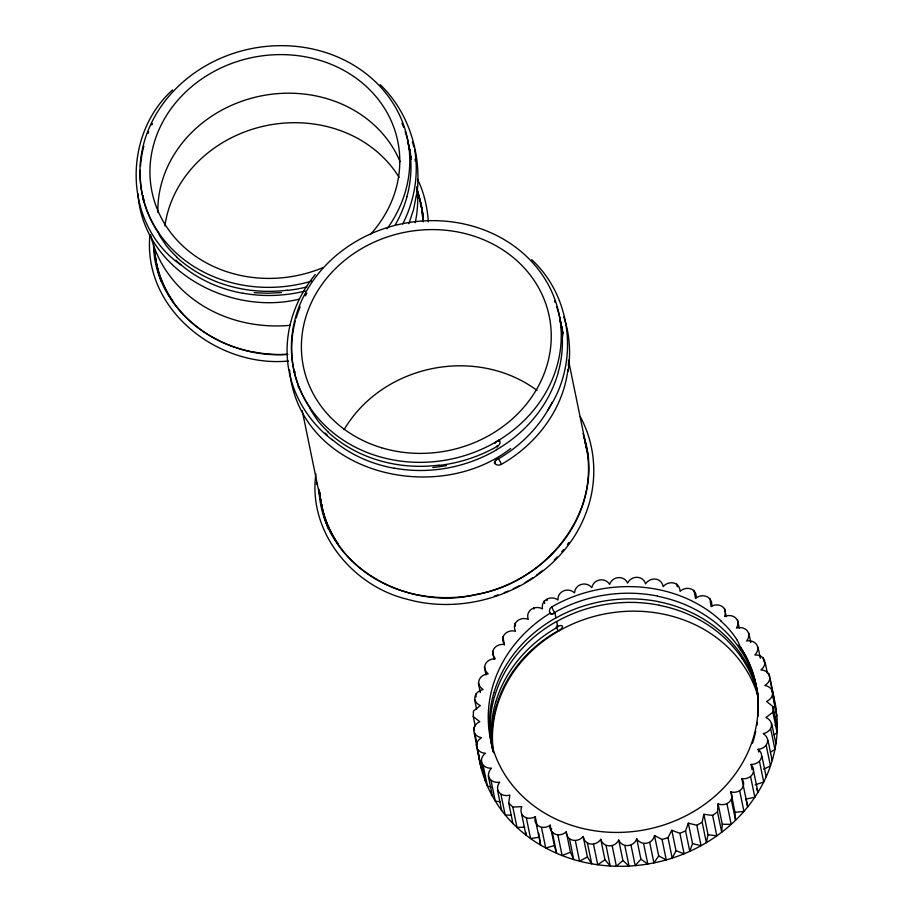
<?xml version="1.0" encoding="UTF-8"?>
<svg xmlns="http://www.w3.org/2000/svg" width="913" height="913" viewBox="0 0 913 913"><rect width="100%" height="100%" fill="white"/><g stroke="black" fill="none" stroke-linecap="round" stroke-linejoin="round"><path stroke-width="1.37" d="M149.812 236.216C143.432 310.226 218.367 368.007 288.497 361M287.184 355.248C285.872 326.021 296.736 297.045 315.236 274.596M475.216 726.063L473.254 716.522L473.448 710.999L480.341 705.601C471.245 701.378 474.269 691.232 483.16 689.555C474.669 684.134 479.359 674.536 488.181 673.862C480.523 667.335 486.64 658.478 495.325 658.764C488.706 651.266 495.999 643.3 504.49 644.498C498.875 636.487 507.48 628.92 515.525 631.294C511.189 622.666 520.513 616.138 528.262 619.356C525.249 610.329 535.109 604.794 542.493 608.868C540.587 599.795 551.292 594.899 557.991 600.001C557.341 590.985 568.434 586.945 574.528 592.891C575.076 584.023 586.408 580.919 591.829 587.664C593.496 579.082 605.022 576.89 609.622 584.377C612.292 576.206 623.99 574.939 627.619 583.11C631.191 575.418 643.026 575.122 645.559 583.852C650.273 576.799 661.503 577.347 663.146 586.625C668.578 580.2 679.797 581.786 680.094 591.362C686.165 585.587 697.247 588.337 696.151 597.992C703.181 592.697 713.395 597.228 711.604 606.689M709.926 598.517L711.056 606.415C718.577 602.238 728.197 607.145 724.568 616.503C732.625 613.102 741.402 619.288 736.483 628.076C745.031 625.542 752.677 632.949 746.617 640.983C755.599 639.362 761.819 647.888 754.8 654.998C764.135 654.404 768.689 663.831 760.906 669.902C770.469 670.427 773.174 680.493 764.843 685.458C774.464 687.181 775.217 697.589 766.543 701.435L773.071 706.639L772.877 712.174L777.077 732.603L774.121 734.919M316.514 484.438L316.571 482.406M417.161 186.526L416.796 191.627M568.673 360.498L568.343 365.599M478.218 751.913A150.565 133.549 -11.6 0 0 492.427 796.193L495.234 800.998A150.565 133.549 -11.6 0 0 512.923 823.503L517.009 827.475A150.565 133.549 -11.6 0 0 629.034 866.072L635.208 865.627A150.565 133.549 -11.6 0 0 647.808 864.029L653.902 862.899A150.565 133.549 -11.6 0 0 701.047 845.712L706.354 842.665A150.565 133.549 -11.6 0 0 716.819 835.852L721.704 832.257L717.515 811.828L718.075 803.817C725.812 807.035 735.148 800.507 730.799 791.868C738.845 794.242 747.462 786.675 741.835 778.663C750.338 779.873 757.63 771.896 751.011 764.398C759.684 764.683 765.813 755.827 758.155 749.299C766.977 748.626 771.668 739.028 763.177 733.607C772.067 731.929 775.08 721.784 765.984 717.572L772.877 712.174M718.075 803.817L722.263 824.245L721.704 832.257A150.565 133.549 -11.6 0 0 743.935 811.417L747.713 806.887A150.565 133.549 -11.6 0 0 754.823 797.22L757.973 792.324A150.565 133.549 -11.6 0 0 770.446 765.973L772.17 760.597A150.565 133.549 -11.6 0 0 776.86 715.769L772.09 689.863M416.613 196.546C422.32 156.5 409.754 113.052 380.264 84.704M568.069 371.534C570.853 353.365 569.86 334.443 563.823 317.016M315.898 473.927C307.704 531.514 352.235 586.032 407.13 599.225C476.312 618.66 558.573 582.825 585.336 514.761L585.575 514.087C597.981 482.84 596.406 446.32 580.269 416.705M158.668 232.929L158.679 233.374A11.093 9.838 -11.6 0 0 159.204 234.732L159.296 234.972A29.65 26.306 -11.6 0 0 159.638 235.668L166.132 245.426A115.951 102.849 -11.6 0 0 172.523 252.787L176.962 257.169M416.465 194.686L413.498 209.842L408.83 223.708M567.498 372.721L567.92 369.674M512.923 823.503L508.724 803.075L509.842 795.086C501.305 797.62 493.648 790.213 499.719 782.19C490.726 783.799 484.506 775.285 491.525 768.175C482.201 768.757 477.647 759.342 485.419 753.271C475.867 752.734 473.162 742.668 481.482 737.704C471.873 735.981 471.108 725.573 479.781 721.726L473.254 716.522M567.327 373.737C561.187 412.231 534.813 445.418 501.317 464.375A5.022 4.451 -11.6 0 1 495.074 463.793L494.8 463.507M703.843 814.293L708.032 834.733L706.354 842.665L702.165 822.236L703.843 814.293L712.631 815.423L717.515 811.828M319.025 489.334C321.57 565.318 407.084 611.858 476.209 594.466C547.8 582.871 608.389 506.076 582.996 433.675M688.334 823.161L692.533 843.601L689.772 851.327L685.572 830.898L688.334 823.161L696.847 825.272L702.165 822.236M310.123 407.917L310.135 408.362A11.093 9.838 -11.6 0 0 310.66 409.72L310.751 409.96A29.65 26.306 -11.6 0 0 311.105 410.656L317.587 420.414A115.951 102.849 -11.6 0 0 323.989 427.775L328.418 432.157M402.713 223.97C414.297 201.328 418.93 175.125 414.742 149.972M671.808 830.271L675.997 850.699L672.185 858.106L667.996 837.678L671.808 830.271L679.9 833.341L685.572 830.898M739.359 645.171L738.583 642.798A47.191 41.861 -11.6 0 0 737.168 640.264M547.674 410.177C579.116 364.447 572.793 297.535 531.72 259.691M508.724 803.075L512.809 807.046L521.768 806.67C518.139 816.017 527.748 820.924 535.28 816.747C532.77 826.254 543.52 830.271 550.185 825.169C549.078 834.824 560.16 837.575 566.243 831.811C566.539 841.375 577.758 842.961 583.19 836.548C584.822 845.826 596.052 846.362 600.777 839.309C603.31 848.04 615.134 847.755 618.706 840.063C622.346 848.234 634.044 846.967 636.715 838.785C641.314 846.283 652.841 844.091 654.507 835.509L662.062 839.469L667.996 837.678M654.507 835.509L658.695 855.938L653.902 862.899L649.714 842.471M636.715 838.785L640.903 859.213L635.208 865.627L631.009 845.198M172.568 89.942C121.783 135.66 123.746 225.077 180.785 264.884M775.114 717.504L776.86 715.769L772.672 695.341M618.706 840.063L622.906 860.491L616.378 866.254L612.189 845.826M600.777 839.309L604.965 859.738L597.73 864.759L593.53 844.32M510.641 448.523C436.106 506.726 299.122 473.265 289.547 370.027M499.297 439.94L495.051 442.474L495.223 443.319M770.606 752.061L774.92 749.425L770.732 728.996M550.037 612.885L549.706 612.212A5.022 4.451 -11.6 0 1 551.897 606.871C603.892 576.674 675.894 579.31 721.065 620.92M495.531 462.435L494.424 463.017A5.022 2.168 -34.2 0 1 498.201 458.417A5.022 0.696 59.6 0 1 501.317 464.375M583.19 836.548L587.379 856.976L579.538 861.164L575.35 840.736M763.508 769.191L770.446 765.973L766.247 745.544M566.243 831.811L570.431 852.24L562.111 855.538L557.911 835.11M755.199 784.826L763.713 781.996L759.513 761.556M550.185 825.169L554.374 845.609L545.712 847.972L541.512 827.532M299.487 299.11C229.277 316.377 143.17 270.065 137.943 193.704M432.808 467.559L446.389 465.698M287.629 290.448L294.568 289.467A138.662 122.993 -11.6 0 0 306.951 286.922M439.085 465.436L446.035 464.455A138.662 122.993 -11.6 0 0 497.585 446.206A5.022 4.451 -11.6 0 0 499.753 440.785L499.605 440.443M730.799 791.868L734.999 812.308L743.935 811.417L739.735 790.989M281.352 292.571L267.714 293.221L254.145 292.685M524.678 827.155L517.009 827.475L512.809 807.046M287.675 354.267C223.719 359.882 154.286 311.949 153.521 244.285M722.263 824.245L731.199 824.359L726.999 803.931M511.497 815.332L505.163 814.887L500.963 794.458M708.032 834.733L716.819 835.852L712.631 815.423M500.187 801.922L495.234 800.998L491.046 780.569M692.533 843.601L701.047 845.712L696.847 825.272M490.966 787.12L487.405 786.013L483.205 765.585M675.997 850.699L684.099 853.769L679.9 833.341M658.695 855.938L666.262 859.909L662.062 839.469M640.903 859.213L647.808 864.029L643.608 843.601M775.091 725.333L777.271 727.068L773.071 706.639M332.241 439.872C306.175 420.083 288.702 389.041 287.253 356.15M622.906 860.491L629.034 866.072L624.834 845.632M604.965 859.738L610.226 865.992L606.038 845.564M587.379 856.976L591.704 863.812L587.504 843.372M417.561 179.325C424.054 192.529 427.318 207.148 428.334 221.779M570.431 852.24L573.729 859.544L569.541 839.115M756.58 788.581L757.973 792.324L753.773 771.896M412.356 142.029L414.114 147.255M417.549 190.577L421.327 205.048L423.176 221.905M554.374 845.609L556.61 853.267L552.411 832.839M415.016 159.353L415.426 161.327M770.104 678.758L774.292 699.187M768.757 673.417L772.672 692.488M765.22 662.701L767.456 673.589M763.12 657.588L763.964 661.674M758.098 647.408L760.335 658.307M771.69 723.495L775.89 743.924M748.843 633.131L750.794 642.661M767.97 740.169L772.17 760.597M737.601 620.087L739.279 628.258M761.967 756.386L766.167 776.815M758.155 749.299L758.714 752.027M724.568 608.492L726.246 616.663M751.011 764.398L752.129 769.853M750.634 776.792L754.823 797.22L746.035 799.092L747.713 806.887L741.835 778.663M693.914 590.334L695.592 598.506M731.37 799.834L735.558 820.273L734.999 812.308M676.795 584.058L677.355 586.774M559.578 316.925A135.512 120.196 -11.6 0 1 378.016 456.26A135.512 120.196 -11.6 0 1 341.371 251.303A135.512 120.196 -11.6 0 1 559.578 316.925L561.872 328.075M568.468 360.167L585.952 445.259M554.91 612.874L555.846 617.416M556.77 621.958L557.706 626.501M546.807 599.385L547.07 600.663M544.171 600.925L544.696 603.482M533.706 607.738L533.968 609.017M496.444 449.276L496.558 449.847A135.581 120.721 -14.4 0 1 394.336 468.175M514.966 623.328L515.525 626.056M502.812 636.703L504.49 644.875M535.28 816.747L537.232 826.288M538.636 833.09L539.195 835.817M536.41 824.644L540.599 845.073L539.469 837.175L530.59 838.568L526.402 818.128M492.552 651.266L494.23 659.437M521.768 814.67L525.956 835.11L525.956 832.439M484.358 666.775L486.036 674.958M478.355 683.004L480.318 692.533M497.494 790.042L501.682 810.47M475.605 694.165L476.164 696.893M474.634 699.666L476.597 709.207M488.238 775.765L492.427 796.193M481.117 760.472L485.305 780.9M473.664 727.832L474.224 730.56M474.783 733.276L477.02 744.175M474.246 733.31L478.435 753.739M477.579 749.744L481.767 770.173M476.232 744.403L480.421 764.843M302.192 410.53L322.221 508.039M422.251 210.8L422.217 210.583A135.581 121.703 -11.6 0 0 418.953 197.174M155.701 259.726L155.37 257.786A135.581 118.758 -11.4 0 1 154.4 249.089M587.732 454.115L587.961 455.461A135.581 121.589 -12.8 0 1 588.371 458.417M551.897 606.871A5.022 0.913 60.8 0 0 554.807 612.931A5.022 2.168 -34.2 0 1 550.14 613.068M554.784 612.794A5.022 2.009 -33.8 0 1 550.356 613.513M554.636 612.463A135.581 120.813 -8.9 0 1 657.428 596.041M562.488 626.717A5.022 2.009 -33.8 0 1 558.608 630.883M493.477 752.654A135.512 120.196 -11.6 0 1 601.884 614.54A135.512 120.196 -11.6 0 1 757.904 695.957M562.476 626.192A5.022 2.203 -31.9 0 0 557.809 626.455A5.022 0.913 60.8 0 0 557.09 625.462M558.539 631.1A5.022 0.913 60.8 0 1 556.188 626.786M556.542 621.616A135.581 120.813 -8.9 0 1 659.266 605.205M494.378 697.315A135.581 119.683 -8.9 0 1 556.371 621.582M492.689 749.767A135.581 118.873 -10.5 0 1 494.287 697.406M740.34 649.645A135.581 121.589 -12.8 0 1 758.167 696.836M657.486 596.246A135.581 121.6 -10.5 0 1 740.34 649.52M739.302 645.217A135.512 120.196 -11.6 0 1 693.287 811.748A135.512 120.196 -11.6 0 1 508.781 780.444A135.512 120.196 -11.6 0 1 550.197 613.137M739.165 645.365A135.581 121.623 -10.6 0 1 757.973 716.42M757.322 722.388A135.581 121.623 -10.6 0 1 756.877 725.367M755.736 731.302A135.581 121.623 -10.6 0 1 754.286 737.202M754.047 738.297A135.581 121.555 -12.9 0 1 752.54 743.182M493.066 750.691A135.581 118.838 -12.5 0 1 493.842 692.853M493.91 692.75A135.581 118.907 -10.4 0 1 556.085 617.77M556.234 617.781A135.581 119.751 -8.9 0 1 658.193 601.576M658.284 601.667A135.581 120.881 -8.9 0 1 740.991 654.347M741.025 654.45A135.581 121.623 -10.6 0 1 757.402 691.792M551.749 829.05A135.581 119.58 -14.2 0 1 549.911 828.045M492.997 751.251A135.581 118.838 -12.5 0 1 495.713 701.926M495.816 701.846A135.581 118.907 -10.4 0 1 558.003 626.923M496.273 706.4A135.581 119.706 -8.9 0 1 558.277 630.712M492.997 750.246A135.581 118.873 -10.5 0 1 496.147 706.491M553.358 833.021A135.581 118.861 -12.6 0 1 551.52 832.04M742.212 658.718A135.581 121.589 -12.8 0 1 758.304 696.117M659.346 605.33A135.581 121.6 -10.5 0 1 742.201 658.604M720.871 621.102A102.313 90.752 -11.6 0 1 737.042 639.91M771.884 690.239A150.565 133.549 -11.6 0 1 776.278 710.291M311.481 281.147A135.512 120.196 -11.6 0 1 139.951 170.628A135.512 120.196 -11.6 0 1 314.894 49.53A135.512 120.196 -11.6 0 1 387.032 228.843M305.204 291.03A135.581 120.721 -14.4 0 1 242.881 293.187M242.744 293.256A135.581 119.603 -14.2 0 1 175.924 260.228M142.885 195.861A135.581 118.838 -12.5 0 0 143.763 201.625A135.581 118.884 -10.5 0 1 142.588 195.861M411.135 156.614A135.581 121.623 -10.6 0 1 411.386 158.086M407.951 143.569A135.581 121.623 -10.6 0 1 408.385 144.996M409.572 149.321A135.581 121.623 -10.6 0 1 410.257 152.22M409.583 148.933A135.581 121.577 -12.8 0 1 411.135 159.273M141.435 187.679A135.581 118.884 -10.5 0 1 141.264 185.738M158.508 232.929A135.581 118.838 -12.5 0 1 140.26 170.274M140.465 166.371A135.581 118.838 -12.5 0 1 143.82 146.091M148.123 133.241A135.581 118.895 -10.4 0 1 148.693 131.837M151.809 124.955A135.581 118.895 -10.4 0 1 152.494 123.597M405.167 131.643A135.581 121.623 -10.6 0 1 406.913 196.66M401.937 123.266A135.581 121.623 -10.6 0 1 403.649 127.421M406.97 196.774A135.581 121.566 -12.9 0 1 395.044 225.26M287.595 290.14A135.329 120.037 -11.6 0 1 176.791 257.318M409.138 148.614A135.512 120.196 -11.6 0 1 410.496 153.681M143.763 200.62A135.581 118.884 -10.5 0 1 143.261 196.284M164.888 225.956A125.469 111.295 -11.6 0 1 266.185 125.64A125.469 111.295 -11.6 0 1 399.107 177.384M161.236 281.295A135.512 120.196 -11.6 0 1 155.552 257.101M420.311 203.097A135.512 120.196 -11.6 0 1 423.027 214.578M287.675 354.392A135.581 120.721 -14.4 0 1 254.989 352.224M254.841 352.315A135.581 119.603 -14.2 0 1 172.591 301.096M172.705 300.97A135.512 120.196 -11.6 0 1 154.229 248.507M417.606 191.604A135.581 121.623 -10.6 0 1 422.936 219.919M422.502 212.364A135.581 121.589 -12.8 0 1 423.176 217.305M172.591 300.97A135.581 118.838 -12.5 0 1 155.712 259.726M157.881 212.512A125.469 111.295 -11.6 0 1 259.783 96.207A125.469 111.295 -11.6 0 1 400.077 161.647M322.677 267.749A125.469 111.295 -11.6 0 1 149.983 174.862A125.469 111.295 -11.6 0 1 316.263 59.288A125.469 111.295 -11.6 0 1 370.164 234.744M417.013 187.154A135.512 120.196 -11.6 0 1 415.198 222.704M290.505 325.29A135.512 120.196 -11.6 0 1 150.577 234.812M552.057 402.439A135.581 121.566 -12.9 0 1 498.555 458.725M494.469 462.549A5.022 2.009 -33.8 0 1 498.236 458.554M558.425 371.762A135.581 121.566 -12.9 0 1 496.695 449.641M394.199 468.243A135.581 119.603 -14.2 0 1 331.887 439.29M327.379 435.216A135.581 119.603 -14.2 0 1 325.222 433.104M294.534 372.299A135.581 118.838 -12.5 0 1 294.34 370.849M559.852 319.984A135.581 121.623 -10.6 0 1 562.842 333.074M561.335 325.393A135.581 121.577 -12.8 0 1 561.837 328.338M562.374 332.286A135.581 121.577 -12.8 0 1 562.785 336.246M560.08 319.55A135.581 121.577 -12.8 0 1 560.422 321.011M298.597 387.717A135.581 118.884 -10.5 0 1 298.106 386.347M294.317 372.287A135.581 118.884 -10.5 0 1 294.054 370.849M309.964 407.917A135.581 118.838 -12.5 0 1 295.276 321.079M296.154 318.135A135.581 118.895 -10.4 0 1 300.16 306.825M305.364 295.88A135.581 118.895 -10.4 0 1 306.859 293.21M556.633 306.631A135.581 121.623 -10.6 0 1 558.368 371.648M554.556 301.016A135.581 121.623 -10.6 0 1 555.104 302.408M499.228 440.42A5.022 2.146 -36.5 0 1 498.818 441.481M497.596 446.206A5.022 0.696 59.6 0 1 496.661 446.092M439.05 465.128A135.329 120.037 -11.6 0 1 328.246 432.306M560.959 324.857A135.512 120.196 -11.6 0 1 563.07 333.793M294.865 372.721A135.581 118.884 -10.5 0 1 294.716 371.271M344.133 429.635A125.469 111.295 -11.6 0 1 537.118 390.524M568.867 542.493A135.512 120.196 -11.6 0 1 567.384 544.582M563.492 549.694A135.512 120.196 -11.6 0 1 561.849 551.68M557.181 556.976A135.512 120.196 -11.6 0 1 554.237 560.046M542.858 570.305A135.512 120.196 -11.6 0 1 536.342 575.27M532.998 577.587A135.512 120.196 -11.6 0 1 525.089 582.551M519.246 585.792A135.512 120.196 -11.6 0 1 513.232 588.771M508.153 591.042A135.512 120.196 -11.6 0 1 504.273 592.617M498.019 594.911A135.512 120.196 -11.6 0 1 494.321 596.121M328.543 529.163A135.512 120.196 -11.6 0 1 320.988 500.187M585.758 446.183A135.512 120.196 -11.6 0 1 588.474 457.664M584.503 498.897A135.581 121.555 -12.9 0 1 522.772 576.742M522.738 576.913A135.581 120.721 -14.4 0 1 420.425 595.322M420.277 595.413A135.581 119.603 -14.2 0 1 338.027 544.182M319.778 492.94A135.512 120.196 -11.6 0 0 338.141 544.057A135.581 118.838 -12.5 0 1 321.148 502.812L320.817 500.872A135.581 118.758 -11.4 0 1 319.835 492.175M583.647 436.597A135.581 121.623 -10.6 0 1 584.468 498.772M585.176 442.919A135.581 121.703 -11.6 0 1 587.127 450.965M381.6 447.758A125.469 111.295 -11.6 0 0 549.706 318.74A125.469 111.295 -11.6 0 0 347.67 257.98A125.469 111.295 -11.6 0 0 381.6 447.758"/></g></svg>
